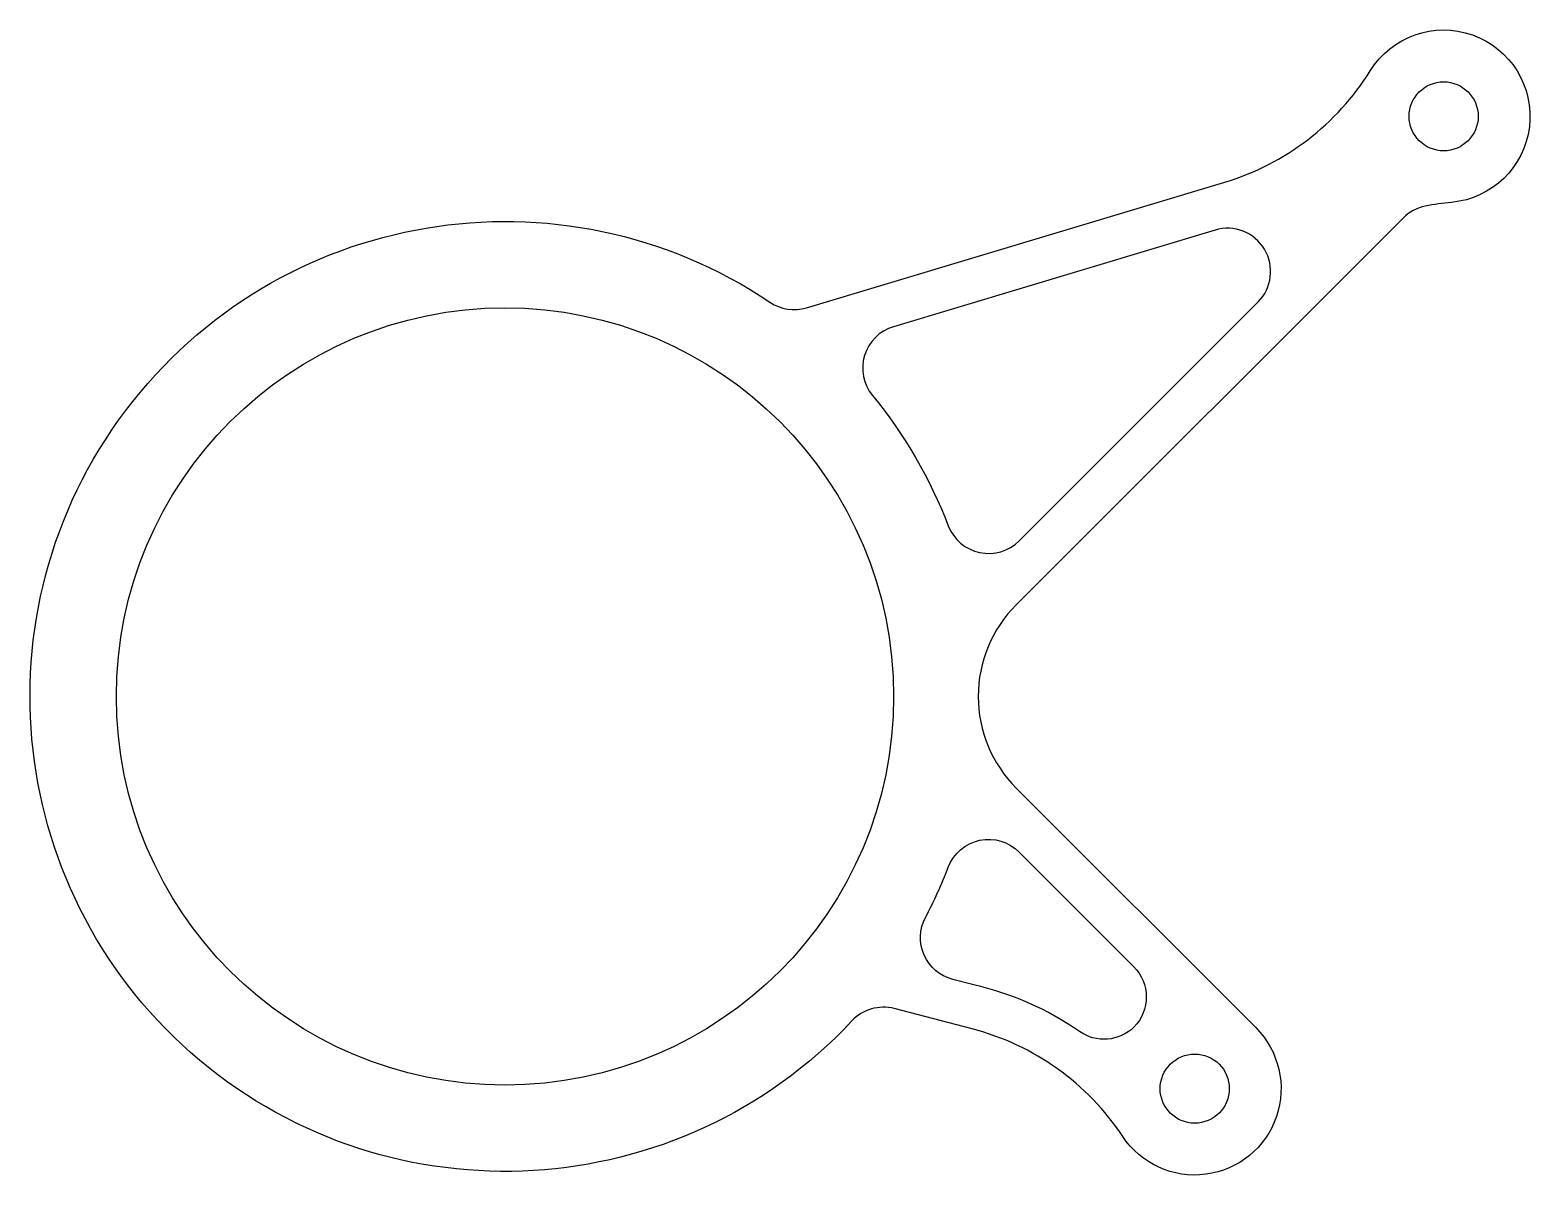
# Model space of a CAD drawing. Header units: inches. Extents: x 0 to 34.7, y 0 to 26.5.
import ezdxf

# ---------------------------------------------------------------- set-up
doc = ezdxf.new("R2010")
doc.units = ezdxf.units.IN
doc.header["$MEASUREMENT"] = 0
doc.layers.add('部品', color=2, linetype='Continuous')

msp = doc.modelspace()

# ---------------------------------------------------------------- linework, layer by layer
for centre in [(32.736, 24.518), (26.971, 2)]:
    msp.add_circle(centre, 0.8)
at = {"layer": '部品'}
msp.add_lwpolyline([(32.308, 22.437, 0.148465), (31.796, 22.163), (22.837, 13.205, 0.414214), (22.837, 8.962), (28.385, 3.414, -1.105101), (25.304, 0.894, 0.184458), (21.82, 3.382), (20.015, 3.853, 0.275155), (19.032, 3.569, -2.164493), (17.135, 20.213, 0.224534), (17.98, 20.086), (27.668, 22.995, 0.182676), (31.037, 25.574, -1.613137), (32.921, 22.526, 0.025805), (32.308, 22.437, -0.025805)], format="xyb", dxfattribs=at)
for points in [[(22.905, 14.687), (28.437, 20.219, 0.779306), (27.442, 21.883), (19.994, 19.646, 0.53513), (19.508, 18.055, -0.079908), (21.265, 15.035, 0.542654)], [(25.564, 3.422, -0.356906), (24.302, 3.323, 0.09638), (21.856, 4.403), (21.368, 4.53, -0.482951), (20.735, 5.963, 0.029189), (21.265, 7.132, -0.542654), (22.905, 7.48), (25.557, 4.828, -0.411017)]]:
    msp.add_lwpolyline(points, format="xyb", close=True, dxfattribs=at)
msp.add_circle((10.999, 11.084), 9, dxfattribs=at)

doc.saveas('drawing.dxf')
